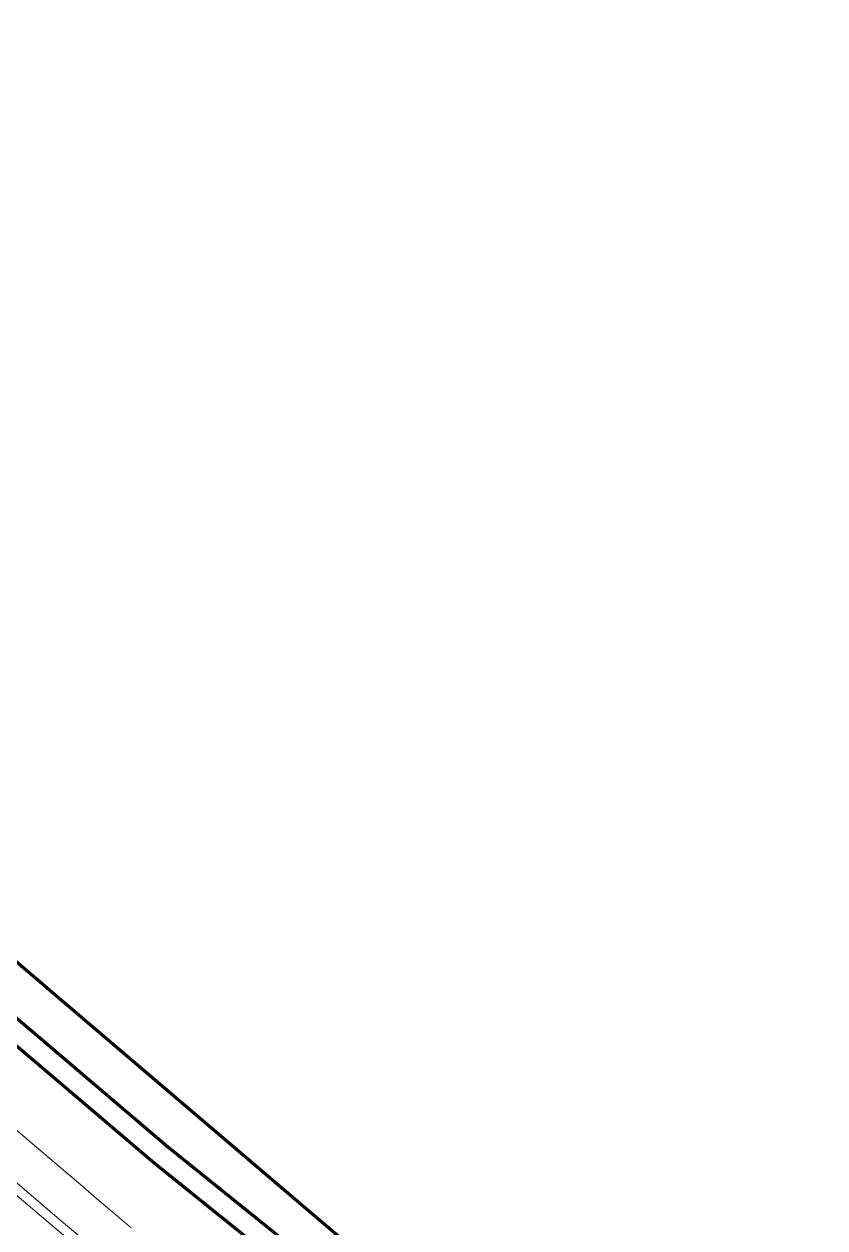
# Model space of a CAD drawing. Extents: x 174934 to 192674, y 648863 to 672607.
# Drawn here: x 182380 to 182873, y 659147 to 659888 of the extents above; entities that cross this region are included whole.
import ezdxf

# ---------------------------------------------------------------- set-up
doc = ezdxf.new("R2010")
doc.units = 0
doc.linetypes.add('Over', pattern=[13.5, 7, -1.5, 1, -1.5, 1, -1.5])
doc.linetypes.add('Under', pattern=[19.5, 7, -1.5, 7, -1.5, 1, -1.5])
for name, color, linetype, lineweight in [('pbitul', 14, 'Continuous', 0), ('pmisover', 202, 'Over', 0), ('pmisunder', 202, 'Under', 0)]:
    doc.layers.add(name, color=color, linetype=linetype, lineweight=lineweight)

msp = doc.modelspace()

# ---------------------------------------------------------------- linework, layer by layer
at = {"layer": 'pbitul', "flags": 128}
for points in [[(182445.68, 659146.57), (182445.6, 659146.63), (182445.52, 659146.7), (182445.45, 659146.76), (182445.37, 659146.83), (182445.3, 659146.89), (182445.22, 659146.96), (182445.14, 659147.02), (182445.07, 659147.09), (182444.99, 659147.15), (182444.92, 659147.22), (182444.84, 659147.28), (182444.76, 659147.35), (182444.69, 659147.41), (182444.61, 659147.48), (182444.54, 659147.54), (182444.46, 659147.61), (182444.39, 659147.67), (182444.31, 659147.74), (182444.23, 659147.8), (182444.16, 659147.87), (182444.08, 659147.93), (182444.01, 659148), (182443.93, 659148.06), (182443.85, 659148.13), (182443.78, 659148.19), (182443.7, 659148.26), (182443.63, 659148.32), (182443.55, 659148.39), (182443.47, 659148.45), (182443.4, 659148.52), (182443.32, 659148.58), (182443.25, 659148.65), (182443.17, 659148.71), (182443.09, 659148.78), (182443.02, 659148.84), (182442.94, 659148.91), (182442.87, 659148.97), (182442.79, 659149.04), (182442.71, 659149.1), (182442.64, 659149.17), (182442.56, 659149.23), (182442.49, 659149.3), (182442.41, 659149.36), (182442.33, 659149.43), (182442.26, 659149.49), (182442.18, 659149.56), (182442.11, 659149.62), (182442.03, 659149.69), (182441.95, 659149.75), (182441.88, 659149.82), (182441.8, 659149.88), (182441.73, 659149.95), (182441.65, 659150.01), (182441.57, 659150.08), (182441.5, 659150.14), (182441.42, 659150.21), (182441.35, 659150.27), (182441.27, 659150.34), (182441.19, 659150.4), (182441.12, 659150.47), (182441.04, 659150.53), (182440.97, 659150.6), (182440.89, 659150.66), (182440.81, 659150.73), (182440.74, 659150.79), (182440.66, 659150.86), (182440.59, 659150.92), (182440.51, 659150.99), (182440.43, 659151.05), (182440.36, 659151.12), (182440.28, 659151.18), (182440.21, 659151.25), (182440.13, 659151.31), (182440.05, 659151.38), (182439.98, 659151.44), (182439.9, 659151.51), (182439.83, 659151.57), (182439.75, 659151.64), (182439.67, 659151.7), (182439.6, 659151.77), (182439.52, 659151.83), (182439.45, 659151.9), (182439.37, 659151.96), (182439.29, 659152.03), (182439.22, 659152.09), (182439.14, 659152.16), (182439.07, 659152.22), (182438.99, 659152.29), (182438.91, 659152.35), (182438.84, 659152.42), (182438.76, 659152.48), (182438.69, 659152.55), (182438.61, 659152.61), (182438.53, 659152.68), (182438.46, 659152.74), (182438.38, 659152.81), (182438.31, 659152.87), (182438.23, 659152.94), (182438.15, 659153), (182438.08, 659153.07), (182438, 659153.13), (182437.92, 659153.2), (182437.85, 659153.26), (182437.77, 659153.33), (182437.7, 659153.39), (182437.62, 659153.46), (182437.54, 659153.52), (182437.47, 659153.59), (182437.39, 659153.65), (182437.32, 659153.72), (182437.24, 659153.78), (182437.16, 659153.85), (182437.09, 659153.91), (182437.01, 659153.98), (182436.94, 659154.04), (182436.86, 659154.11), (182436.78, 659154.17), (182436.71, 659154.23), (182436.63, 659154.3), (182436.55, 659154.36), (182436.48, 659154.43), (182436.4, 659154.49), (182436.33, 659154.56), (182436.25, 659154.62), (182436.17, 659154.69), (182436.1, 659154.75), (182436.02, 659154.82), (182435.95, 659154.88), (182435.87, 659154.95), (182435.79, 659155.01), (182435.72, 659155.08), (182435.64, 659155.14), (182435.56, 659155.21), (182435.49, 659155.27), (182435.41, 659155.34), (182435.34, 659155.4), (182435.26, 659155.47), (182435.18, 659155.53), (182435.11, 659155.6), (182435.03, 659155.66), (182434.96, 659155.73), (182434.88, 659155.79), (182434.8, 659155.85), (182434.73, 659155.92), (182434.65, 659155.98), (182434.57, 659156.05), (182434.5, 659156.11), (182434.42, 659156.18), (182434.35, 659156.24), (182434.27, 659156.31), (182434.19, 659156.37), (182434.12, 659156.44), (182434.04, 659156.5), (182433.96, 659156.57), (182433.89, 659156.63), (182433.81, 659156.7), (182433.75, 659156.75), (182425.74, 659163.59), (182413.18, 659174.31), (182401.32, 659184.4), (182387.34, 659196.29), (181906.02, 659605.51)], [(182416.46, 659131.37), (181886.17, 659582.23)], [(182242.22, 659287.88), (182402.66, 659150.75), (182426.53, 659130.81)]]:
    msp.add_lwpolyline(points, dxfattribs=at)
at = {"layer": 'pmisover', "const_width": 2, "flags": 128}
msp.add_lwpolyline([(181987.52, 659641.12), (182118.19, 659529.72), (182248.86, 659418.33), (182315.76, 659361.1), (182402.11, 659287.32), (182488.38, 659213.84), (182762.22, 658980.66), (182868.88, 658889.83), (182832.14, 658900.4), (182773.68, 658924.78), (182734.59, 658958.06), (182654.53, 659033.41, 0.007337), (182534.18, 659143.39), (182467.88, 659196.75), (182353, 659294.56), (181966.25, 659623.35), (181908.06, 659675.73), (181887.99, 659692.71), (181890.83, 659696.21), (181904.34, 659712.03), (181935.24, 659685.69), (181987.52, 659641.12)], format="xyb", close=True, dxfattribs=at)
at = {"layer": 'pmisunder', "const_width": 2, "flags": 128}
msp.add_lwpolyline([(180650.34, 660688.58), (180667.41, 660674.96), (180694.43, 660653.89), (180706.15, 660644.89), (180731, 660653.48), (180797.68, 660626.44), (180858.85, 660533.83), (180953.64, 660468.29), (181192.54, 660264.2), (181437.81, 660055.61), (181656.7, 659871.38), (181899.51, 659665.93), (181957.69, 659613.57), (182136.03, 659461.96), (182439.68, 659203.69), (182459.59, 659186.74), (182525.78, 659133.46), (182586.1, 659079.14), (182645.62, 659023.94), (182684.38, 658987.43), (182723.14, 658950.92), (182766.95, 658927.81), (182773.68, 658924.78), (182734.59, 658958.06), (182654.53, 659033.41, 0.007337), (182534.18, 659143.39), (182467.88, 659196.75), (182353, 659294.56), (181966.25, 659623.35), (181908.06, 659675.73), (181887.99, 659692.71), (181890.83, 659696.21), (181779.41, 659790.47), (181668, 659884.74), (181558.55, 659976.86), (181449.11, 660068.97), (181326.38, 660173.34), (181203.66, 660277.71), (181083.99, 660379.94), (180964.33, 660482.17), (180917.96, 660514.24), (180871.58, 660546.3), (180809.29, 660640.62), (180717.44, 660677.86), (180699.99, 660671.83), (180678.17, 660688.76), (180661.1, 660702.38), (180650.34, 660688.58)], format="xyb", close=True, dxfattribs=at)

doc.saveas('drawing.dxf')
